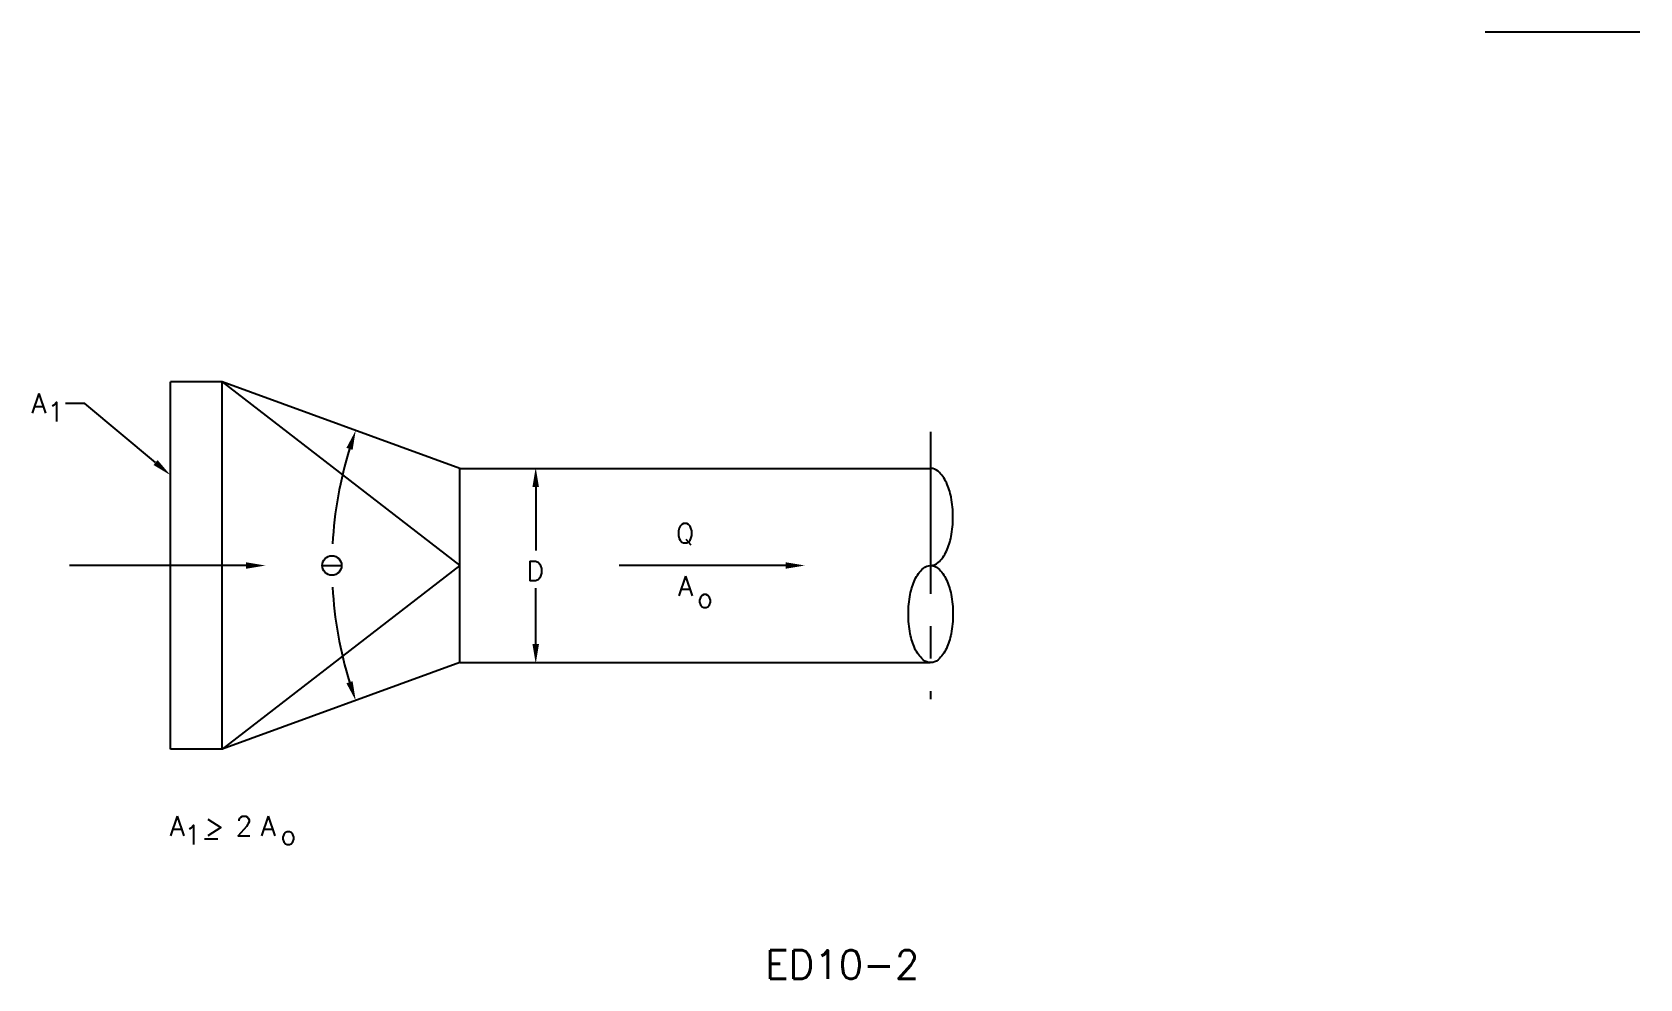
# Model space of a CAD drawing. Extents: x 1.8 to 14.3, y 1.6 to 8.9.
import ezdxf

# ---------------------------------------------------------------- set-up
doc = ezdxf.new("R2010")
doc.units = 0
doc.header["$MEASUREMENT"] = 0
doc.linetypes.add('CENTER', pattern=[2, 1.25, -0.25, 0.25, -0.25])
doc.layers.get('0').update_dxf_attribs({"linetype": 'CONTINUOUS'})
doc.layers.add('NUMBER', color=7, linetype='CONTINUOUS')
doc.styles.add('ROMANS', font='romans')

msp = doc.modelspace()

# ---------------------------------------------------------------- linework, layer by layer
for p, q in [((14.262, 8.921), (13.067, 8.921)), ((2.914, 3.385), (2.914, 6.221)), ((3.314, 6.221), (2.914, 6.221)), ((3.314, 3.385), (3.314, 6.221)), ((5.15, 5.553), (3.314, 6.221)), ((3.314, 6.221), (5.15, 4.803)), ((2.254, 6.055), (2.104, 6.055)), ((2.799, 5.598), (2.254, 6.055)), ((5.15, 5.553), (8.333, 5.553)), ((5.15, 4.053), (5.15, 5.553)), ((8.333, 5.553), (8.782, 5.553)), ((5.735, 5.41), (5.735, 4.919)), ((3.498, 4.803), (2.135, 4.803)), ((5.15, 4.803), (3.314, 3.385)), ((4.086, 4.803), (4.236, 4.803)), ((7.554, 4.804), (6.379, 4.804)), ((7.695, 4.804), (7.554, 4.804)), ((5.735, 4.196), (5.735, 4.628)), ((5.15, 4.053), (3.314, 3.385)), ((5.15, 4.053), (8.333, 4.053)), ((8.333, 4.053), (8.782, 4.053)), ((3.314, 3.385), (2.914, 3.385))]:
    msp.add_line(p, q)
at = {"linetype": 'CENTER'}
msp.add_line((8.785, 5.834), (8.785, 3.772), dxfattribs=at)
msp.add_lwpolyline([(8.785, 4.803, 0.185624), (8.842, 4.825, 0.101934), (8.907, 4.913, 0.060684), (8.943, 5.026, 0.047006), (8.957, 5.178, 0.047006), (8.943, 5.33, 0.060684), (8.907, 5.443, 0.101934), (8.842, 5.531, 0.185624), (8.785, 5.553, 0.185624)], format="xyb")
msp.add_lwpolyline([(8.785, 4.053, -0.185624), (8.728, 4.075, -0.101934), (8.663, 4.163, -0.060684), (8.627, 4.276, -0.047006), (8.613, 4.428, -0.047006), (8.627, 4.58, -0.060684), (8.663, 4.693, -0.101934), (8.728, 4.781, -0.185624), (8.785, 4.803, -0.185624), (8.842, 4.781, -0.101934), (8.907, 4.693, -0.060684), (8.943, 4.58, -0.047006), (8.957, 4.428, -0.047006), (8.943, 4.276, -0.060684), (8.907, 4.163, -0.101934), (8.842, 4.075, -0.185624)], format="xyb", close=True)
msp.add_circle((4.161, 4.803), 0.075)
for start, end in [(162.8189, 176.8668), (183.1332, 197.1811)]:
    msp.add_arc((7.21, 4.803), 3.049, start, end)
for points in [[(4.321, 5.696), (4.273, 5.711), (4.345, 5.846)], [(2.815, 5.617), (2.783, 5.579), (2.914, 5.501)], [(5.71, 5.41), (5.76, 5.41), (5.735, 5.56)], [(3.498, 4.828), (3.498, 4.778), (3.648, 4.803)], [(7.664, 4.828), (7.664, 4.778), (7.814, 4.803)], [(5.76, 4.196), (5.71, 4.196), (5.735, 4.046)], [(4.321, 3.91), (4.273, 3.894), (4.345, 3.76)]]:
    msp.add_solid(points)

# ---------------------------------------------------------------- texts
at = {"style": 'ROMANS'}
for s, p in [('A', (1.84, 5.98)), ('1', (1.964, 5.914)), ('Q', (6.818, 4.977)), ('D', (5.663, 4.686)), ('A', (6.834, 4.57)), ('o', (6.981, 4.478)), ('A', (2.908, 2.717)), ('2', (3.418, 2.717)), ('A', (3.612, 2.717)), ('1', (3.022, 2.648)), ('>', (3.176, 2.717)), ('o', (3.763, 2.648)), ('_', (3.176, 2.706))]:
    msp.add_text(s, height=0.15, dxfattribs=at).set_placement(p)
at = {"layer": 'NUMBER', "style": 'ROMANS'}
msp.add_text('ED10-2', height=0.22, dxfattribs=at).set_placement((7.509, 1.612))

doc.saveas('drawing.dxf')
